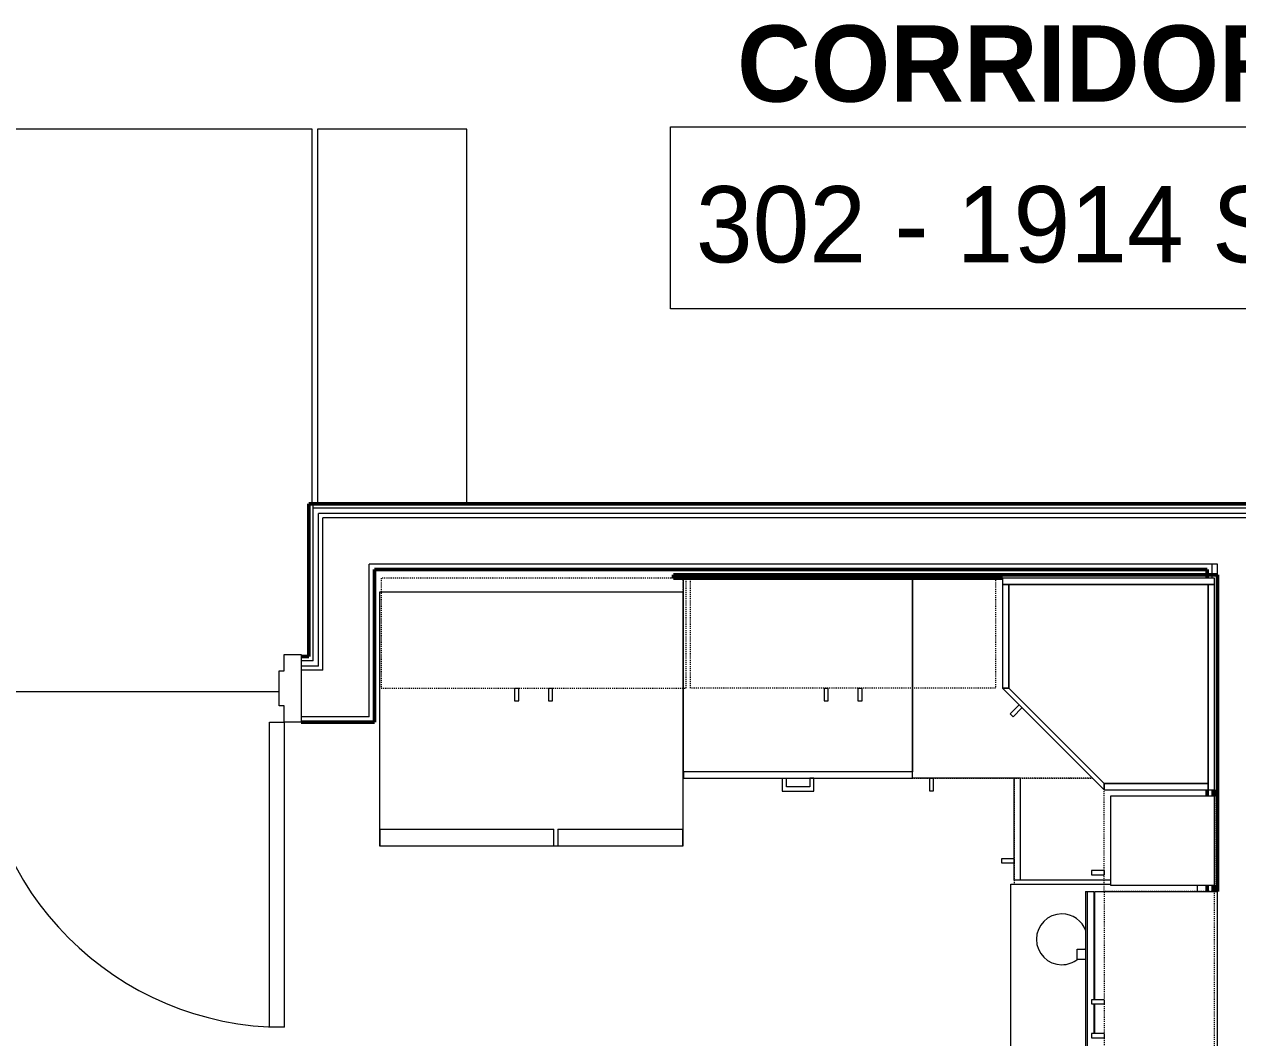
# Model space of a CAD drawing. Header units: inches. Extents: x -4217 to -1814, y 9706 to 12425.
# Drawn here: x -3060.1 to -2916.9, y 11585.4 to 11705 of the extents above; entities that cross this region are included whole.
import ezdxf

# ---------------------------------------------------------------- set-up
doc = ezdxf.new("R2010")
doc.units = ezdxf.units.IN
doc.header["$MEASUREMENT"] = 0
doc.linetypes.add('Dash', pattern=[0.25, 0.125, -0.125])
for name, color, linetype, lineweight in [('A-AREA-IDEN', 2, 'Continuous', 9), ('A-DOOR-6', 31, 'Continuous', 20), ('A-DOOR-7', 31, 'Continuous', 9), ('A-DOOR-FRAM', 31, 'Continuous', 20), ('A-FLOR', 192, 'Continuous', 13), ('A-WALL', 113, 'Continuous', 13), ('A-WALL-3', 10, 'Continuous', 50), ('I-WALL-3', 2, 'Continuous', 50), ('Q-CASE', 31, 'Continuous', 9), ('Q-CASE-3', 250, 'Continuous', 9), ('Q-CASE-4', 250, 'Dash', 9), ('Q-CASE-HDLN-1', 250, 'Dash', 9), ('Q-SPCQ-1', 250, 'Continuous', 9)]:
    doc.layers.add(name, color=color, linetype=linetype, lineweight=lineweight)
doc.styles.add('Century Gothic', font='ufonts.com_century-gothic.ttf', dxfattribs={"height": 9})
doc.styles.add('Century Gothic_B', font='GOTHICB.TTF', dxfattribs={"height": 9})

msp = doc.modelspace()

# ---------------------------------------------------------------- linework, layer by layer
at = {"layer": 'A-AREA-IDEN', "flags": 128}
msp.add_lwpolyline([(-2983.87531, 11692.8672), (-2901.37767, 11692.8672), (-2901.37767, 11671.37114), (-2983.87531, 11671.37114)], close=True, dxfattribs=at)
at = {"layer": 'A-DOOR-6'}
for p, q in [((-3031.17374, 11622.6144), (-3029.42374, 11622.6144)), ((-3031.17374, 11586.6144), (-3031.17374, 11622.6144)), ((-3029.42374, 11622.6144), (-3029.42374, 11586.6144)), ((-3029.42374, 11586.6144), (-3031.17374, 11586.6144))]:
    msp.add_line(p, q, dxfattribs=at)
at = {"layer": 'A-DOOR-7'}
msp.add_arc((-3029.42374, 11622.6144), 36, 180, 270, dxfattribs=at)
at = {"layer": 'A-DOOR-FRAM'}
for p, q in [((-3029.42374, 11630.6144), (-3027.42374, 11630.6144)), ((-3029.42374, 11628.6769), (-3029.42374, 11630.6144)), ((-3027.42374, 11630.6144), (-3027.42374, 11622.6144)), ((-3030.04874, 11628.6769), (-3029.42374, 11628.6769)), ((-3030.04874, 11624.5519), (-3030.04874, 11628.6769)), ((-3029.42374, 11624.5519), (-3030.04874, 11624.5519)), ((-3029.42374, 11622.6144), (-3029.42374, 11624.5519)), ((-3027.42374, 11622.6144), (-3029.42374, 11622.6144))]:
    msp.add_line(p, q, dxfattribs=at)
at = {"layer": 'A-FLOR'}
for p, q in [((-3026.14874, 11692.5894), (-3064.79874, 11692.5894)), ((-3026.14874, 11648.3644), (-3026.14874, 11692.5894)), ((-3025.52374, 11692.5894), (-3025.52374, 11648.3644)), ((-3007.90521, 11692.5894), (-3025.52374, 11692.5894)), ((-3007.90521, 11648.3644), (-3007.90521, 11692.5894)), ((-3064.79874, 11626.2394), (-3030.04874, 11626.2394))]:
    msp.add_line(p, q, dxfattribs=at)
at = {"layer": 'A-WALL'}
for p, q in [((-3026.02374, 11629.8644), (-3026.02374, 11648.3644)), ((-2778.84874, 11647.8644), (-3026.02374, 11647.8644)), ((-2779.47374, 11647.2394), (-3025.39874, 11647.2394)), ((-3025.39874, 11629.2394), (-3025.39874, 11647.2394)), ((-2779.97374, 11646.7394), (-3024.89874, 11646.7394)), ((-3024.89874, 11628.7394), (-3024.89874, 11646.7394)), ((-2919.32374, 11641.2394), (-3019.39874, 11641.2394)), ((-3019.39874, 11623.2394), (-3019.39874, 11641.2394)), ((-2919.94874, 11639.6144), (-2919.94874, 11641.2394)), ((-2919.32374, 11602.6144), (-2919.32374, 11641.2394)), ((-3026.02374, 11629.8644), (-3027.42374, 11629.8644)), ((-3025.39874, 11629.2394), (-3027.42374, 11629.2394)), ((-3024.89874, 11628.7394), (-3027.42374, 11628.7394)), ((-3019.39874, 11623.2394), (-3027.42374, 11623.2394)), ((-2919.94874, 11613.8644), (-2919.94874, 11614.6144)), ((-2919.94874, 11602.6144), (-2919.94874, 11603.3644))]:
    msp.add_line(p, q, dxfattribs=at)
at = {"layer": 'A-WALL-3'}
for p, q in [((-2919.32374, 11639.9894), (-2983.52374, 11639.9894)), ((-2983.52374, 11639.9894), (-2983.52374, 11639.6144)), ((-2919.32374, 11639.6144), (-2919.32374, 11639.9894)), ((-2983.52374, 11639.6144), (-2944.69874, 11639.6144)), ((-2919.32374, 11602.6144), (-2919.32374, 11639.6144)), ((-2919.69874, 11614.6144), (-2919.69874, 11613.8644)), ((-2919.69874, 11603.3644), (-2919.69874, 11602.6144))]:
    msp.add_line(p, q, dxfattribs=at)
at = {"layer": 'I-WALL-3'}
for p, q in [((-2778.34874, 11648.3644), (-3026.52374, 11648.3644)), ((-3026.52374, 11648.3644), (-3026.52374, 11630.3644)), ((-3018.77374, 11640.6144), (-2920.57374, 11640.6144)), ((-3018.77374, 11622.6144), (-3018.77374, 11640.6144)), ((-2920.57374, 11640.6144), (-2920.57374, 11639.6144)), ((-3026.52374, 11630.3644), (-3027.42374, 11630.3644)), ((-3027.42374, 11622.6144), (-3018.77374, 11622.6144)), ((-2920.57374, 11614.6144), (-2920.57374, 11613.8644)), ((-2920.57374, 11603.3644), (-2920.57374, 11602.6144))]:
    msp.add_line(p, q, dxfattribs=at)
at = {"layer": 'Q-CASE'}
for p, q in [((-2943.94874, 11626.6144), (-2944.69874, 11626.6144)), ((-2944.69874, 11626.6144), (-2932.69874, 11614.6144)), ((-2932.69874, 11615.3644), (-2943.94874, 11626.6144)), ((-2932.69874, 11614.6144), (-2932.69874, 11615.3644))]:
    msp.add_line(p, q, dxfattribs=at)
at = {"layer": 'Q-CASE-3'}
for p, q in [((-2982.32374, 11616.7394), (-2982.32374, 11639.6144)), ((-2955.32374, 11639.6144), (-2955.32374, 11616.7394)), ((-2955.32374, 11615.9894), (-2955.32374, 11639.6144)), ((-2919.69874, 11639.6144), (-2944.69874, 11639.6144)), ((-2944.69874, 11639.6144), (-2944.69874, 11638.8644)), ((-2943.94874, 11638.8644), (-2944.69874, 11638.8644)), ((-2944.69874, 11638.8644), (-2944.69874, 11626.6144)), ((-2944.69874, 11638.8644), (-2919.69874, 11638.8644)), ((-2920.44874, 11638.8644), (-2943.94874, 11638.8644)), ((-2943.94874, 11638.8644), (-2943.94874, 11626.6144)), ((-2943.94874, 11626.6144), (-2943.94874, 11638.8644)), ((-2920.44874, 11615.3644), (-2920.44874, 11638.8644)), ((-2919.69874, 11638.8644), (-2920.44874, 11638.8644)), ((-2920.44874, 11638.8644), (-2920.44874, 11614.6144)), ((-2919.69874, 11638.8644), (-2919.69874, 11639.6144)), ((-2919.69874, 11614.6144), (-2919.69874, 11638.8644)), ((-3002.26124, 11626.6144), (-3001.77279, 11626.6144)), ((-3002.26124, 11626.6144), (-3002.26124, 11625.11514)), ((-3001.77279, 11625.11514), (-3001.77279, 11626.6144)), ((-2998.26124, 11626.6144), (-2997.77279, 11626.6144)), ((-2998.26124, 11626.6144), (-2998.26124, 11625.11514)), ((-2997.77279, 11625.11514), (-2997.77279, 11626.6144)), ((-2965.74968, 11626.6144), (-2965.26124, 11626.6144)), ((-2965.74968, 11626.6144), (-2965.74968, 11625.11514)), ((-2965.26124, 11625.11514), (-2965.26124, 11626.6144)), ((-2961.74968, 11626.6144), (-2961.26124, 11626.6144)), ((-2961.74968, 11626.6144), (-2961.74968, 11625.11514)), ((-2961.26124, 11625.11514), (-2961.26124, 11626.6144)), ((-2944.69874, 11626.6144), (-2943.94874, 11626.6144)), ((-2943.94874, 11626.6144), (-2932.69874, 11615.3644)), ((-3002.26124, 11625.11514), (-3001.77279, 11625.11514)), ((-2998.26124, 11625.11514), (-2997.77279, 11625.11514)), ((-2965.74968, 11625.11514), (-2965.26124, 11625.11514)), ((-2961.74968, 11625.11514), (-2961.26124, 11625.11514)), ((-2942.74602, 11624.66168), (-2943.80616, 11623.60155)), ((-2943.46077, 11623.25617), (-2942.40064, 11624.3163)), ((-2943.80616, 11623.60155), (-2943.46077, 11623.25617)), ((-2982.32374, 11616.7394), (-2982.32374, 11615.9894)), ((-2955.32374, 11616.7394), (-2982.32374, 11616.7394)), ((-2982.32374, 11615.9894), (-2955.32374, 11615.9894)), ((-2970.69874, 11615.9894), (-2970.19936, 11615.9894)), ((-2970.69874, 11615.9894), (-2970.69874, 11614.4894)), ((-2970.19936, 11614.98877), (-2970.19936, 11615.9894)), ((-2966.94874, 11615.9894), (-2967.44811, 11615.9894)), ((-2967.44811, 11615.9894), (-2967.44811, 11614.98877)), ((-2966.94874, 11614.4894), (-2966.94874, 11615.9894)), ((-2955.32374, 11615.9894), (-2955.32374, 11616.7394)), ((-2942.57374, 11615.9894), (-2955.32374, 11615.9894)), ((-2943.32374, 11615.9894), (-2955.32374, 11615.9894)), ((-2953.32374, 11615.99346), (-2952.83529, 11615.99346)), ((-2953.32374, 11615.99346), (-2953.32374, 11614.4942)), ((-2952.83529, 11614.4942), (-2952.83529, 11615.99346)), ((-2943.32374, 11603.9894), (-2943.32374, 11615.9894)), ((-2942.57374, 11615.9894), (-2943.32374, 11615.9894)), ((-2942.57374, 11603.9894), (-2942.57374, 11615.9894)), ((-2970.69874, 11614.4894), (-2966.94874, 11614.4894)), ((-2967.44811, 11614.98877), (-2970.19936, 11614.98877)), ((-2953.32374, 11614.4942), (-2952.83529, 11614.4942)), ((-2932.69874, 11615.3644), (-2920.44874, 11615.3644)), ((-2920.44874, 11615.3644), (-2932.69874, 11615.3644)), ((-2932.69874, 11615.3644), (-2932.69874, 11614.6144)), ((-2932.69874, 11614.6144), (-2920.44874, 11614.6144)), ((-2920.44874, 11614.6144), (-2920.44874, 11615.3644)), ((-2920.44874, 11614.6144), (-2919.69874, 11614.6144)), ((-2931.94874, 11613.8644), (-2931.94874, 11603.3644)), ((-2919.69874, 11613.8644), (-2931.94874, 11613.8644)), ((-2919.69874, 11603.3644), (-2919.69874, 11613.8644)), ((-2943.32374, 11606.4894), (-2944.82299, 11606.4894)), ((-2944.82299, 11606.4894), (-2944.82299, 11606.00095)), ((-2944.82299, 11606.00095), (-2943.32374, 11606.00095)), ((-2943.32374, 11606.4894), (-2943.32374, 11606.00095)), ((-2934.19799, 11605.10284), (-2934.19799, 11604.6144)), ((-2932.69874, 11605.10284), (-2934.19799, 11605.10284)), ((-2934.19799, 11604.6144), (-2932.69874, 11604.6144)), ((-2932.69874, 11605.10284), (-2932.69874, 11604.6144)), ((-2931.94874, 11603.9894), (-2943.32374, 11603.9894)), ((-2931.94874, 11603.3644), (-2919.69874, 11603.3644)), ((-2934.92308, 11602.6144), (-2934.92308, 11572.73251)), ((-2934.92308, 11602.6144), (-2934.71744, 11602.6144)), ((-2934.71744, 11602.6144), (-2933.93004, 11602.6144)), ((-2934.71744, 11602.6144), (-2934.71744, 11572.73251)), ((-2933.93004, 11602.6144), (-2933.93004, 11589.8644)), ((-2933.81193, 11602.6144), (-2919.32374, 11602.6144)), ((-2933.81193, 11589.8644), (-2933.81193, 11602.6144)), ((-2919.32374, 11572.73251), (-2919.32374, 11602.6144)), ((-2935.92288, 11595.81438), (-2935.92288, 11594.62227)), ((-2935.87372, 11595.81438), (-2934.95852, 11595.81438)), ((-2934.95852, 11594.62227), (-2935.87372, 11594.62227)), ((-2932.69874, 11589.8644), (-2934.19799, 11589.8644)), ((-2934.19799, 11589.8644), (-2934.19799, 11589.37595)), ((-2934.19799, 11589.37595), (-2932.69874, 11589.37595)), ((-2933.93004, 11589.37595), (-2933.93004, 11585.8644)), ((-2933.81193, 11585.8644), (-2933.81193, 11589.37595)), ((-2932.69874, 11589.8644), (-2932.69874, 11589.37595)), ((-2932.69874, 11585.8644), (-2934.19799, 11585.8644)), ((-2934.19799, 11585.8644), (-2934.19799, 11585.37595)), ((-2932.69874, 11585.8644), (-2932.69874, 11585.37595)), ((-2934.19799, 11585.37595), (-2932.69874, 11585.37595))]:
    msp.add_line(p, q, dxfattribs=at)
at = {"layer": 'Q-CASE-4'}
for p, q in [((-2982.01124, 11639.6144), (-3018.01124, 11639.6144)), ((-3018.01124, 11639.6144), (-3018.01124, 11626.6144)), ((-2982.01124, 11626.6144), (-2982.01124, 11639.6144)), ((-2981.51124, 11626.6144), (-2981.51124, 11639.6144)), ((-2981.51124, 11639.6144), (-2945.51124, 11639.6144)), ((-2945.51124, 11639.6144), (-2945.51124, 11626.6144)), ((-3018.01124, 11626.6144), (-2982.01124, 11626.6144)), ((-2945.51124, 11626.6144), (-2981.51124, 11626.6144)), ((-2932.69874, 11614.6144), (-2919.69874, 11614.6144)), ((-2932.69874, 11602.6144), (-2932.69874, 11614.6144)), ((-2919.69874, 11614.6144), (-2919.69874, 11602.6144)), ((-2919.69874, 11602.6144), (-2932.69874, 11602.6144)), ((-2932.69874, 11602.6144), (-2932.69874, 11572.6144)), ((-2919.69874, 11602.6144), (-2932.69874, 11602.6144)), ((-2919.69874, 11572.6144), (-2919.69874, 11602.6144))]:
    msp.add_line(p, q, dxfattribs=at)
at = {"layer": 'Q-CASE-HDLN-1'}
for p, q in [((-2982.39874, 11639.6144), (-2982.39874, 11637.9894)), ((-2982.39874, 11615.9894), (-2934.07374, 11615.9894)), ((-2934.07374, 11615.9894), (-2943.32374, 11615.9894)), ((-2943.32374, 11615.9894), (-2943.32374, 11603.4894))]:
    msp.add_line(p, q, dxfattribs=at)
at = {"layer": 'Q-SPCQ-1'}
for p, q in [((-3018.14874, 11607.9894), (-3018.14874, 11637.9894)), ((-3018.14874, 11637.9894), (-2982.39874, 11637.9894)), ((-2982.39874, 11637.9894), (-2982.39874, 11607.9894)), ((-3018.14874, 11609.9894), (-2997.64874, 11609.9894)), ((-3018.14874, 11609.9894), (-3018.14874, 11607.9894)), ((-2997.64874, 11607.9894), (-2997.64874, 11609.9894)), ((-2997.14874, 11609.9894), (-2982.39874, 11609.9894)), ((-2997.14874, 11609.9894), (-2997.14874, 11607.9894)), ((-2982.39874, 11607.9894), (-2982.39874, 11609.9894)), ((-2982.39874, 11607.9894), (-3018.14874, 11607.9894)), ((-2997.64874, 11607.9894), (-3018.14874, 11607.9894)), ((-2982.39874, 11607.9894), (-2997.14874, 11607.9894)), ((-2943.69874, 11603.4894), (-2931.94874, 11603.4894)), ((-2943.69874, 11573.4894), (-2943.69874, 11603.4894)), ((-2921.69874, 11602.6144), (-2921.69874, 11603.3644))]:
    msp.add_line(p, q, dxfattribs=at)
for start, end in [(90, 270), (19.4766733, 90), (336.2952249, 340.5233267), (270, 308.6070922)]:
    msp.add_arc((-2937.69874, 11596.9894), 3, start, end, dxfattribs=at)

# ---------------------------------------------------------------- texts
at = {"layer": 'A-AREA-IDEN', "char_height": 9, "attachment_point": 1}
for s, insert, width, style in [('CORRIDOR', (-2975.99972, 11704.83535), 80.598, 'Century Gothic_B'), ('302 - 1914 SF', (-2980.87531, 11685.8672), 92.415, 'Century Gothic')]:
    msp.add_mtext(s, dxfattribs=dict(at, insert=insert, width=width, style=style))

doc.saveas('drawing.dxf')
